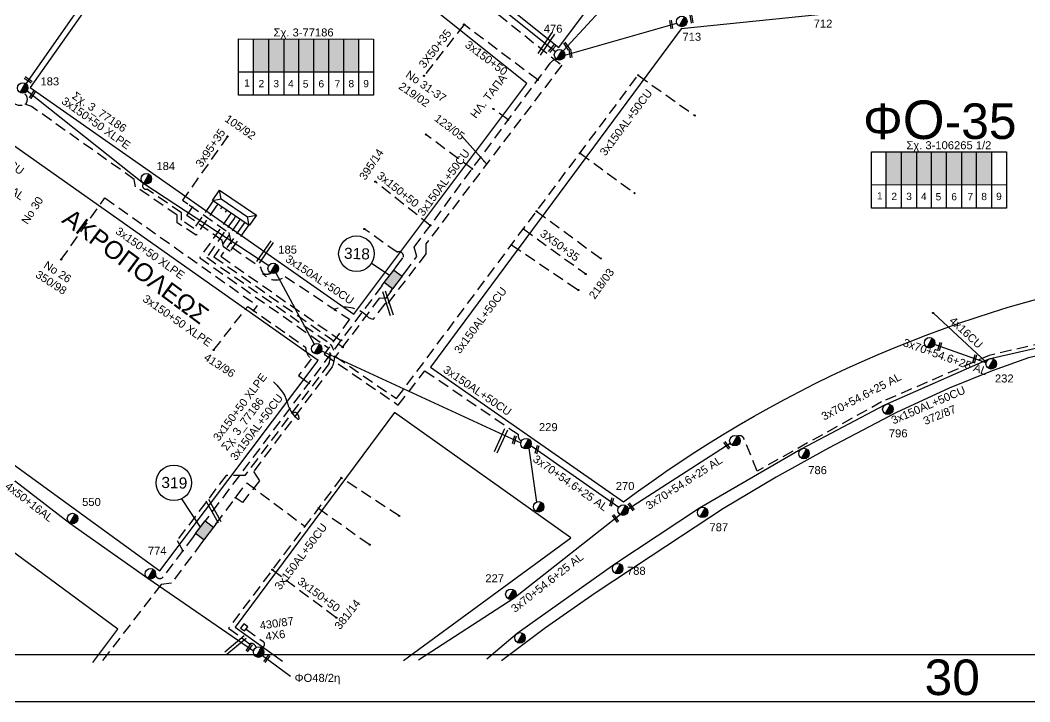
# Model space of a CAD drawing. Header units: millimetres. Extents: x 7477 to 9676, y 1828 to 2857.
# Drawn here: x 8857.5 to 9084.4, y 1836.4 to 1989.7 of the extents above; entities that cross this region are included whole.
import ezdxf
from ezdxf.enums import TextEntityAlignment as Align

# ---------------------------------------------------------------- set-up
doc = ezdxf.new("R2010")
doc.units = ezdxf.units.MM
doc.linetypes.add('DASHED', pattern=[19.05, 12.7, -6.35])
for name, color, linetype, lineweight in [('3x150+50', 7, 'Continuous', 30), ('3x150+50 XLPE', 7, 'SYN_LINE', 30), ('3x150+70', 7, 'Continuous', 30), ('3x150AL+50CU', 7, 'Continuous', 30), ('3X50+35', 7, 'Continuous', 30), ('3x70+54.6+25 AL', 7, 'SYN_LINE', 30), ('3x95+35', 7, 'Continuous', 30), ('4x16CU', 7, 'Continuous', 30), ('4x50+13_5', 7, 'Continuous', 30), ('4x50+16AL', 7, 'Continuous', 30), ('4x6', 7, 'SYN_LINE', 30), ('text διευθύνσεων', 250, 'Continuous', 30), ('Υπόβαθρο ΔΕΗ', 7, 'Continuous', 30)]:
    doc.layers.add(name, color=color, linetype=linetype, lineweight=lineweight)
for name, color, linetype in [('Link Box 4 Διευθύνσεων', 7, 'Continuous'), ('Pillar OTE', 7, 'Continuous'), ('TEXT ΚΑΛΩΔΙΩΝ', 7, 'Continuous'), ('Άγνωστα', 7, 'Continuous'), ('ΑΓΝΩΣΤΟ ΥΠΟΓΕΙΟ ΚΑΛΩΔΙΟ', 7, 'DASHED'), ('Επιγραφές - Σχήματα', 7, 'Continuous'), ('Καλώδια ΧΤ   3x150+50CU', 7, 'DASHED'), ('Καλώδια ΧΤ   3x150AL+50CU', 7, 'DASHED'), ('Μηχανική τομή', 7, 'Continuous'), ('Στύλος ΦΜ', 7, 'Continuous'), ('Στύλος ΦΜ @ 1', 7, 'Continuous'), ('Συνδέσεις', 7, 'Continuous'), ('Τομή', 7, 'Continuous'), ('Υποσταθμός πόλεως', 7, 'Continuous'), ('Υπόγεια καλώδια Παροχών ΧΤ   4x6', 7, 'DASHED')]:
    doc.layers.add(name, color=color, linetype=linetype)
doc.styles.add('arial', font='ARIAL.TTF')
doc.styles.get("Standard").update_dxf_attribs({"font": 'ARIAL.TTF'})
doc.linetypes.add('SYN_LINE', pattern='A,0.5,-0.0001,["/\\/\\/\\/",Standard,S=0.1,R=0,X=0,Y=-0.05],-0.25', length=0.7501)
doc.dimstyles.new('ISO-25', dxfattribs={"dimtxt": 2.5, "dimasz": 2.5, "dimexe": 1.25, "dimexo": 0.625, "dimtad": 1, "dimtxsty": 'Standard', "dimcen": 2.5, "dimadec": 0, "dimazin": 0, "dimtfac": 1, "dimtmove": 0, "dimatfit": 3, "dimfxl": 1, "dimarcsym": 0})

# ---------------------------------------------------------------- blocks, each defined once
blk = doc.blocks.new('ΥΠΑΡΧΩΝ ΤΣΙΜΕΝΤΕΝΙΟΣ ΣΤΥΛΟΣ')
at = {"layer": 'Στύλος ΦΜ'}
blk.add_hatch(color=7, dxfattribs=at).paths.add_polyline_path([(-1.29, -2.28, 0.574793), (2.62, 0, 0.268822), (1.3, 2.27)])
at = {"layer": 'Στύλος ΦΜ', "color": 7}
blk.add_line((-1.29, -2.28), (1.3, 2.27), dxfattribs=at)
blk.add_circle((0, 0), 2.62, dxfattribs=at)
at = {"layer": 'Στύλος ΦΜ', "flags": 4}
for tag, p in [('ΑΡΙΘΜΟΣ', (-4.68, 8.05)), ('ΤΥΠΟΣ', (-4.91, 3.03))]:
    blk.add_attdef(tag, p, '', height=4, dxfattribs=at)
blk = doc.blocks.new('LINK BOX 4 ΑΝΑΧΩΡΗΣΕΩΝ')
at = {"layer": 'Link Box 4 Διευθύνσεων', "ltscale": 40}
blk.add_hatch(color=256, dxfattribs=at).paths.add_polyline_path([(-3.54, 0), (-3.54, -4.67), (3.54, -4.67), (3.54, 0)])
for p, q in [((-3.54, 0), (-5.33, 0)), ((5.33, 0), (3.54, 0)), ((-3.54, -4.67), (-5.33, -4.67)), ((5.33, -4.67), (3.54, -4.67))]:
    blk.add_line(p, q, dxfattribs=at)
blk.add_lwpolyline([(-3.54, -4.67), (-3.54, 0), (3.54, 0), (3.54, -4.67)], close=True, dxfattribs=at)
blk = doc.blocks.new('ΥΠΟΣΤΑΘΜΟΣ ΠΟΛΕΩΣ 9 ΑΝΑΧΩΡΗΣΕΩΝ')
at = {"layer": 'Υποσταθμός πόλεως', "ltscale": 40}
for p, q in [((-9.63, -2.82), (-9.63, -4)), ((-7.12, -2.82), (-7.12, -4)), ((-4.84, -2.82), (-4.84, -4)), ((-2.36, -2.82), (-2.36, -4)), ((0.09, -2.82), (0.09, -4)), ((2.55, -2.82), (2.55, -4)), ((5.02, -2.82), (5.02, -4)), ((7.48, -2.82), (7.48, -4)), ((9.61, -2.82), (9.61, -4))]:
    blk.add_line(p, q, dxfattribs=at)
blk.add_lwpolyline([(-10.02, 2.82), (10.02, 2.82), (10.02, -2.82), (-10.02, -2.82)], close=True, dxfattribs=at)
for points in [[(-7.21, 0), (-10.02, 2.82)], [(-10.02, -2.82), (-7.21, 0)], [(-7.21, 0), (7.21, 0)], [(7.21, 0), (10.02, 2.82)], [(10.02, -2.82), (7.21, 0)]]:
    blk.add_lwpolyline(points, dxfattribs=at)
at = {"layer": 'Υποσταθμός πόλεως', "linetype": 'SYN_LINE', "ltscale": 40, "flags": 1}
for tag, p in [('ΜΕΤΑΣΧΗΜΑΤΙΣΜΟΣ', (10.79, 1.71)), ('ΙΣΧΥΣ', (10.77, -1.08)), ('ΑΡΙΘΜΟΣ', (10.89, -3.8))]:
    blk.add_attdef(tag, p, '', height=1.8, dxfattribs=at)
blk = doc.blocks.new('ΜΗΧΑΝΙΚΗ ΤΟΜΗ')
at = {"layer": 'Μηχανική τομή', "ltscale": 40}
for p, q in [((-1.89, 0.78), (5.69, 0.78)), ((-1.89, -0.77), (5.69, -0.77))]:
    blk.add_line(p, q, dxfattribs=at)
blk = doc.blocks.new('ΤΟΜΗ')
at = {"layer": 'Τομή', "ltscale": 40}
for p, q in [((-5.68, 0), (17.06, 0)), ((-5.68, -2.77), (17.06, -2.77))]:
    blk.add_line(p, q, dxfattribs=at)
blk = doc.blocks.new('_ΣΥΝΔΕΣΗ')
at = {"layer": 'Συνδέσεις', "linetype": 'SYN_LINE', "ltscale": 40}
blk.add_hatch(color=256, dxfattribs=at).paths.add_polyline_path([(0.5, -0.01, 1), (-0.5, -0.01, 1)])
at = {"layer": 'Συνδέσεις'}
blk.add_circle((0, -0.01), 0.5, dxfattribs=at)

msp = doc.modelspace()

# ---------------------------------------------------------------- hatches: boundary and pattern name
at = {"layer": 'Καλώδια ΧΤ   3x150AL+50CU', "linetype": 'DASHED', "lineweight": -3, "ltscale": 0.2}
h = msp.add_hatch(color=62, dxfattribs=at)
h.dxf.hatch_style = 1
h.paths.add_polyline_path([(8913.36, 1985.46), (8909.93, 1985.46), (8909.92, 1978.09), (8913.36, 1978.09)])
h = msp.add_hatch(color=173, dxfattribs=at)
h.dxf.hatch_style = 1
h.paths.add_polyline_path([(8913.36, 1978.09), (8916.8, 1978.09), (8916.8, 1985.45), (8913.36, 1985.46)])
h = msp.add_hatch(color=1, dxfattribs=at)
h.dxf.hatch_style = 1
h.paths.add_polyline_path([(8920.1, 1985.45), (8916.8, 1985.45), (8916.8, 1978.09), (8920.1, 1978.08)])
h = msp.add_hatch(color=151, dxfattribs=at)
h.dxf.hatch_style = 1
h.paths.add_polyline_path([(8923.4, 1985.45), (8920.1, 1985.45), (8920.1, 1978.08), (8923.4, 1978.08)])
h = msp.add_hatch(color=6, dxfattribs=at)
h.dxf.hatch_style = 1
h.paths.add_polyline_path([(8926.79, 1985.45), (8923.49, 1985.45), (8923.49, 1978.08), (8926.79, 1978.08)])
h = msp.add_hatch(color=2, dxfattribs=at)
h.dxf.hatch_style = 1
h.paths.add_polyline_path([(8930.12, 1985.44), (8926.83, 1985.45), (8926.82, 1978.08), (8930.12, 1978.08)])
h = msp.add_hatch(color=27, dxfattribs=at)
h.dxf.hatch_style = 1
h.paths.add_polyline_path([(8933.51, 1985.45), (8930.21, 1985.45), (8930.21, 1978.08), (8933.51, 1978.08)])
h = msp.add_hatch(color=1, dxfattribs=at)
h.dxf.hatch_style = 1
h.paths.add_polyline_path([(9055.57, 1960.08), (9052.13, 1960.08), (9052.13, 1952.72), (9055.57, 1952.72)])
h = msp.add_hatch(color=85, dxfattribs=at)
h.dxf.hatch_style = 1
h.paths.add_polyline_path([(9055.57, 1952.72), (9059.01, 1952.71), (9059.01, 1960.08), (9055.57, 1960.08)])
h = msp.add_hatch(color=133, dxfattribs=at)
h.dxf.hatch_style = 1
h.paths.add_polyline_path([(9062.3, 1960.08), (9059.01, 1960.08), (9059.01, 1952.71), (9062.3, 1952.71)])
h = msp.add_hatch(color=173, dxfattribs=at)
h.dxf.hatch_style = 1
h.paths.add_polyline_path([(9065.6, 1960.08), (9062.3, 1960.08), (9062.3, 1952.71), (9065.6, 1952.71)])
h = msp.add_hatch(color=6, dxfattribs=at)
h.dxf.hatch_style = 1
h.paths.add_polyline_path([(9068.99, 1960.07), (9065.69, 1960.07), (9065.69, 1952.71), (9068.99, 1952.7)])
h = msp.add_hatch(color=30, dxfattribs=at)
h.dxf.hatch_style = 1
h.paths.add_polyline_path([(9072.32, 1960.07), (9069.03, 1960.07), (9069.03, 1952.7), (9072.32, 1952.7)])
h = msp.add_hatch(color=2, dxfattribs=at)
h.dxf.hatch_style = 1
h.paths.add_polyline_path([(9075.71, 1960.07), (9072.42, 1960.07), (9072.42, 1952.71), (9075.71, 1952.7)])

# ---------------------------------------------------------------- linework, layer by layer
at = {"layer": '3x150+50', "color": 2, "linetype": 'DASHED', "lineweight": -3, "ltscale": 0.2}
for points in [[(8973.81, 1976.24), (8957.25, 1988.71)], [(8949.67, 1943.51), (8937.32, 1953.36)]]:
    msp.add_lwpolyline(points, dxfattribs=at)
at = {"layer": '3x150+50', "color": 173, "linetype": 'DASHED', "lineweight": -3, "ltscale": 0.2}
msp.add_lwpolyline([(8914.18, 1866.09), (8928.58, 1855.3)], dxfattribs=at)
at = {"layer": '3x150+50 XLPE', "color": 6, "linetype": 'DASHED', "lineweight": -3, "ltscale": 0.2}
msp.add_lwpolyline([(8948.48, 2004.83, 0.652222), (8950.1, 2002.89), (8979.21, 1979.55), (8948.69, 1939.38), (8948.69, 1937.12), (8940.01, 1925.89), (8939.43, 1925.86), (8936.73, 1922.33), (8935.82, 1922.71, 0.318496), (8928.13, 1924.66, -0.318496)], format="xyb", dxfattribs=at)
at = {"layer": '3x150+50 XLPE', "color": 1, "linetype": 'DASHED', "lineweight": -3, "ltscale": 0.2}
msp.add_lwpolyline([(8901.57, 1947.83), (8897.02, 1941.34), (8892.75, 1944.13), (8892.75, 1945.84), (8883.42, 1952.23), (8883.14, 1953.87), (8860.02, 1970.31), (8858.66, 1970.77, 0.522226), (8858.26, 1973.27, -2.275255)], format="xyb", dxfattribs=at)
at = {"layer": '3x150+50 XLPE', "color": 151, "linetype": 'DASHED', "lineweight": -3, "ltscale": 0.2}
msp.add_lwpolyline([(8900.53, 1948.53), (8896.54, 1942.84), (8893.75, 1944.67), (8893.75, 1946.37), (8885.94, 1951.71, -0.821874), (8885.27, 1952.99)], format="xyb", dxfattribs=at)
at = {"layer": '3x150+50 XLPE', "color": 2, "linetype": 'DASHED', "lineweight": -3, "ltscale": 0.2}
for points in [[(8866.72, 1935.83), (8876.53, 1949.7), (8910.74, 1925.51), (8909.94, 1924.38)], [(8907.6, 1943.72), (8902.59, 1936.58), (8929.57, 1917.66)]]:
    msp.add_lwpolyline(points, dxfattribs=at)
at = {"layer": '3x150+50 XLPE', "color": 6, "linetype": 'DASHED', "lineweight": -3, "ltscale": 0.2}
msp.add_lwpolyline([(8908.49, 1943.12), (8904.67, 1937.68), (8903.2, 1938.71), (8902.9, 1940.17), (8894.93, 1945.76), (8896.23, 1947.62)], dxfattribs=at)
at = {"layer": '3x150+50 XLPE', "color": 173, "linetype": 'DASHED', "lineweight": -3, "ltscale": 0.2}
msp.add_lwpolyline([(8905.56, 1945.11), (8899.43, 1936.36), (8927.27, 1916.84, -0.285725), (8927.61, 1911.71), (8909.93, 1888.18), (8911.26, 1886.05), (8907.45, 1881.22), (8905.91, 1882.27)], format="xyb", dxfattribs=at)
at = {"layer": '3x150+50 XLPE', "color": 27, "linetype": 'DASHED', "lineweight": -3, "ltscale": 0.2}
msp.add_lwpolyline([(8906.59, 1944.42), (8901.01, 1936.47), (8929.95, 1916.18)], dxfattribs=at)
at = {"layer": '3x150+50 XLPE', "color": 2, "linetype": 'DASHED', "lineweight": -3, "ltscale": 0.2}
msp.add_lwpolyline([(8901, 1915.51), (8908.63, 1925.3), (8921.65, 1916.16, 0.237643), (8922.93, 1913.51), (8920.08, 1909.78), (8922.35, 1908.05)], format="xyb", dxfattribs=at)
at = {"layer": '3x150+50 XLPE', "color": 173, "linetype": 'DASHED', "lineweight": -3, "ltscale": 0.2}
for points in [[(8901.47, 1876.36), (8908.43, 1885.62), (8921.48, 1875.85)], [(8898.27, 1872.1), (8891.49, 1863.07), (8889.18, 1862.77), (8875.77, 1845.37)]]:
    msp.add_lwpolyline(points, dxfattribs=at)
at = {"layer": '3x150+70', "color": 1, "linetype": 'DASHED', "lineweight": -3, "ltscale": 0.2}
msp.add_lwpolyline([(8858.66, 1970.77, -0.316521), (8855.63, 1971.39), (8845.44, 1956.79)], format="xyb", dxfattribs=at)
at = {"layer": '3x150AL+50CU', "color": 2, "linetype": 'DASHED', "lineweight": -3, "ltscale": 0.2}
for points in [[(8943.85, 1932.8), (8946.66, 1936.56), (8946.06, 1938.61), (8976.57, 1979.99, -0.209738), (8978.13, 1980.89, -0.054279)], [(9099.99, 1920.69, 0.498115), (9095.08, 1918.86), (9075.28, 1914.29), (9051.09, 1903.84), (9023.08, 1888.28), (9020.15, 1895.57, 0.44074), (9018.69, 1896.12, 1.846747)]]:
    msp.add_lwpolyline(points, format="xyb", dxfattribs=at)
at = {"layer": '3x150AL+50CU', "color": 27, "linetype": 'DASHED', "lineweight": -3, "ltscale": 0.2}
for points in [[(8940.93, 1928.9), (8939.58, 1927.1), (8938.18, 1927.14), (8928.33, 1914.02), (8942.1, 1904.58), (8996.37, 1977.3), (9009.12, 1968.24)], [(8983.31, 1959.8), (8995.55, 1950.78)]]:
    msp.add_lwpolyline(points, dxfattribs=at)
at = {"layer": '3x150AL+50CU', "color": 2, "linetype": 'DASHED', "lineweight": -3, "ltscale": 0.2}
for points in [[(8967.18, 1967.26), (8963.83, 1969.73)], [(8959.07, 1956.25), (8948.65, 1963.97)], [(8938.79, 1929.94), (8899.6, 1877.76)]]:
    msp.add_lwpolyline(points, dxfattribs=at)
at = {"layer": '3x150AL+50CU', "color": 6, "linetype": 'DASHED', "lineweight": -3, "ltscale": 0.2}
msp.add_lwpolyline([(8895.5, 1948.13), (8904.4, 1941.9), (8905.09, 1938.6), (8911.56, 1934.06, 0.578615), (8917.07, 1932.04), (8931.49, 1922.41), (8925.82, 1914.53), (8942.48, 1903.11), (8948.46, 1910.85), (8969.4, 1896.55, 0.305074), (8970.14, 1894.99)], format="xyb", dxfattribs=at)
at = {"layer": '3x150AL+50CU', "color": 62, "linetype": 'DASHED', "lineweight": -3, "ltscale": 0.2}
for points in [[(8904.55, 1945.8), (8897.85, 1936.24), (8926.66, 1916.04, -0.226878), (8926.9, 1912.43), (8907.99, 1887.27), (8903.77, 1887.29), (8892.8, 1872.69), (8894.04, 1870.35)], [(8896.4, 1873.5), (8889.64, 1864.49, -0.654416), (8887.92, 1864.9, -0.028759)]]:
    msp.add_lwpolyline(points, format="xyb", dxfattribs=at)
at = {"layer": '3x150AL+50CU', "color": 173, "linetype": 'DASHED', "lineweight": -3, "ltscale": 0.2}
msp.add_lwpolyline([(8942.67, 1878.17), (8929.64, 1886.75), (8904.35, 1852.96), (8909.07, 1849.42, -0.463612), (8910.53, 1848.59, 55.071589)], format="xyb", dxfattribs=at)
msp.add_lwpolyline([(8924.52, 1879.91), (8936.06, 1871.71)], dxfattribs=at)
at = {"layer": '3x150AL+50CU', "color": 6, "linetype": 'DASHED', "lineweight": -3, "ltscale": 0.2}
msp.add_arc((8912.85, 1935.15), 2.59, 254.1116, 292.4634, dxfattribs=at)
at = {"layer": '3X50+35', "color": 2, "linetype": 'DASHED', "lineweight": -3, "ltscale": 0.2}
msp.add_lwpolyline([(8957.25, 1988.71), (8948.26, 1977.17)], dxfattribs=at)
at = {"layer": '3X50+35', "color": 27, "linetype": 'DASHED', "lineweight": -3, "ltscale": 0.2}
for points in [[(8973.53, 1946.7), (8987.99, 1936.11)], [(8970.59, 1942.76), (8984.59, 1932.6)], [(8967.92, 1939.17), (8982.93, 1928.99)]]:
    msp.add_lwpolyline(points, dxfattribs=at)
at = {"layer": '3x70+54.6+25 AL', "color": 6, "linetype": 'SYN_LINE', "lineweight": -3, "ltscale": 15}
for points in [[(9096.5, 1918.28), (9075.15, 1913.46), (9051.75, 1903.12), (9032.98, 1893.19), (9010.15, 1879.92), (8991.1, 1867.32), (8969.19, 1851.74), (8962.4, 1845.94)], [(9074.54, 1912.63), (9062.97, 1916.74)]]:
    msp.add_lwpolyline(points, dxfattribs=at)
at = {"layer": '3x70+54.6+25 AL', "color": 2, "linetype": 'SYN_LINE', "lineweight": -3, "ltscale": 15}
for points in [[(9017.08, 1894.51), (8994.13, 1879.72)], [(8971.82, 1893.45), (8973.52, 1881.3)], [(8972.29, 1894.05), (8992.01, 1880.17)], [(8992.4, 1878.47), (8968.52, 1859.65), (8946.98, 1845.76)]]:
    msp.add_lwpolyline(points, dxfattribs=at)
at = {"layer": '3x70+54.6+25 AL', "color": 85, "linetype": 'SYN_LINE', "lineweight": -3, "ltscale": 10}
msp.add_lwpolyline([(8911.97, 1846.77), (8918.25, 1842.17)], dxfattribs=at)
at = {"layer": '3x95+35', "color": 6, "linetype": 'DASHED', "lineweight": -3, "ltscale": 0.2}
msp.add_lwpolyline([(8904.1, 1963.56), (8894.01, 1949.17), (8895.16, 1948.37)], dxfattribs=at)
at = {"layer": '4x16CU', "color": 6, "linetype": 'SYN_LINE', "lineweight": -3, "ltscale": 15}
msp.add_lwpolyline([(9074.58, 1912.79), (9062.75, 1923.79)], dxfattribs=at)
at = {"layer": '4x50+13_5', "color": 30, "lineweight": -3, "ltscale": 0.2}
msp.add_lwpolyline([(8949.59, 2005.28), (8977.79, 1982.65)], dxfattribs=at)
at = {"layer": '4x50+13_5', "color": 173, "lineweight": -3, "ltscale": 0.2}
msp.add_lwpolyline([(8979.89, 1981.83), (9005.04, 1989.05)], dxfattribs=at)
at = {"layer": '4x50+13_5', "color": 151, "lineweight": -3, "ltscale": 0.2}
msp.add_lwpolyline([(8859.07, 1973.8), (8885.27, 1952.99), (8913.39, 1934.51)], dxfattribs=at)
at = {"layer": '4x50+13_5', "color": 6, "lineweight": -3, "ltscale": 0.2}
for points in [[(8914.98, 1932.85), (8923.59, 1916.81)], [(8925.25, 1915.34), (8970.01, 1894.62)]]:
    msp.add_lwpolyline(points, dxfattribs=at)
at = {"layer": '4x50+16AL', "color": 173, "lineweight": -3, "ltscale": 0.2}
msp.add_lwpolyline([(9090.2, 2130.4), (9064.39, 2094.35), (9035.87, 2055.09), (9019.36, 2034.76), (9001.07, 2009.31), (8992.28, 1996.69), (8979.51, 1982.78)], dxfattribs=at)
at = {"layer": '4x50+16AL', "color": 151, "lineweight": -3, "ltscale": 0.2}
msp.add_lwpolyline([(8879.95, 2005.74), (8858.75, 1975.4)], dxfattribs=at)
at = {"layer": '4x50+16AL', "color": 62, "lineweight": -3, "ltscale": 0.2}
msp.add_lwpolyline([(8844.72, 1895.02), (8868.7, 1876.57), (8886.19, 1864.15), (8909.95, 1847.86)], dxfattribs=at)
at = {"layer": '4x6', "color": 173, "linetype": 'DASHED', "lineweight": -3, "ltscale": 0.2}
msp.add_lwpolyline([(8908.28, 1852.72), (8912.1, 1849.94, -0.730501), (8911.67, 1848.57, -0.829501)], format="xyb", dxfattribs=at)
at = {"layer": 'Pillar OTE', "lineweight": -3, "ltscale": 40}
for points in [[(8906.6, 1972.82), (8906.6, 1985.46), (8936.93, 1985.45), (8936.93, 1972.79), (8906.6, 1972.82)], [(8909.92, 1972.81), (8909.93, 1985.46)], [(8913.36, 1972.81), (8913.36, 1985.46)], [(8916.8, 1972.81), (8916.8, 1985.45)], [(8920.1, 1972.8), (8920.1, 1985.45)], [(8923.49, 1972.8), (8923.49, 1985.45)], [(8926.88, 1972.8), (8926.88, 1985.45)], [(8930.22, 1972.79), (8930.22, 1985.45)], [(8933.61, 1972.79), (8933.61, 1985.45)], [(8906.6, 1978.1), (8936.93, 1978.07)], [(9048.8, 1947.44), (9048.8, 1960.08), (9079.13, 1960.08), (9079.13, 1947.41), (9048.8, 1947.44)], [(9052.13, 1947.44), (9052.13, 1960.08)], [(9055.57, 1947.44), (9055.57, 1960.08)], [(9059.01, 1947.43), (9059.01, 1960.08)], [(9062.3, 1947.43), (9062.3, 1960.08)], [(9065.69, 1947.43), (9065.69, 1960.08)], [(9069.09, 1947.42), (9069.09, 1960.08)], [(9072.42, 1947.42), (9072.42, 1960.08)], [(9075.81, 1947.42), (9075.81, 1960.08)], [(9048.8, 1952.72), (9079.13, 1952.69)]]:
    msp.add_lwpolyline(points, dxfattribs=at)
at = {"layer": 'ΑΓΝΩΣΤΟ ΥΠΟΓΕΙΟ ΚΑΛΩΔΙΟ', "color": 2, "linetype": 'DASHED', "lineweight": -3, "ltscale": 0.2}
msp.add_lwpolyline([(8941.99, 1934.2), (8943.63, 1936.39, 0.625335), (8942.19, 1937.49), (8934.85, 1942.72)], format="xyb", dxfattribs=at)
at = {"layer": 'Επιγραφές - Σχήματα', "lineweight": -3}
msp.add_lwpolyline([(7476.75, 2855.51), (9675.5, 2855.53), (9675.51, 1836.39), (7476.75, 1836.37)], close=True, dxfattribs=at)
at = {"layer": 'Καλώδια ΧΤ   3x150+50CU', "color": 7, "linetype": 'DASHED', "ltscale": 0.2}
msp.add_lwpolyline([(8907.95, 1852.34), (8908.66, 1853.25), (8907.74, 1853.91), (8907.03, 1852.96), (8907.95, 1852.34)], dxfattribs=at)
at = {"layer": 'Υπόβαθρο ΔΕΗ', "lineweight": -3}
for points in [[(7515.98, 2835.63), (9502.35, 2835.63), (9502.35, 1846.95), (7515.98, 1846.95)], [(8971.33, 1975.45), (8900.38, 2032.17), (8859.72, 1974.55), (8932.47, 1923.54)], [(8924.44, 1913.15), (8852.1, 1964.2), (8818.57, 1916.95), (8888.92, 1865.86)]]:
    msp.add_lwpolyline(points, close=True, dxfattribs=at)
for points in [[(9019.42, 2099.56), (9008.62, 2084.91), (9004.23, 2078.97), (8987.38, 2055.57), (8970.88, 2034.23), (8950.7, 2005.86), (8978.58, 1983.51), (9046.19, 2074.07)], [(8940.39, 1932.37), (8936.42, 1934.98)], [(9085.95, 1846.48), (9095.89, 1849.55), (9105.32, 1852.19), (9115.52, 1854.63), (9107.81, 1918.35), (9096.89, 1916.66), (9084.08, 1913.75), (9075.94, 1910.83), (9066.25, 1906.9), (9054.45, 1901.41), (9039.11, 1893.45), (9027.39, 1886.9), (9015.52, 1879.85), (9006.14, 1873.63), (8999.05, 1868.99), (8986.72, 1860.83), (8975.52, 1853.02), (8965.63, 1845.62)], [(8873.87, 1845.24), (8879.47, 1852.73), (8809.42, 1904.38), (8780.37, 1864.24), (8809.18, 1844.97)], [(8943.63, 1845.65), (8981.28, 1873.26), (8941.62, 1901.46), (8905.82, 1853.13), (8916.45, 1845.55)], [(8898, 1875.63), (8893.87, 1882.06)]]:
    msp.add_lwpolyline(points, dxfattribs=at)
msp.add_lwpolyline([(9106.05, 1931.69), (9097.65, 1997.16), (9006.02, 1987.73), (8949.73, 1911.65), (8993.1, 1881.33, -0.113593)], format="xyb", close=True, dxfattribs=at)
for centre in [(8933.07, 1937.16), (8892.04, 1885.62)]:
    msp.add_circle(centre, 4, dxfattribs=at)
msp.add_spline([(8914.41, 1908.37), (8916.97, 1905.16), (8919.23, 1900.56), (8920.14, 1899.96), (8919.76, 1901.27), (8918.46, 1901.2)], degree=3, dxfattribs=at)

# ---------------------------------------------------------------- block references
at = {"layer": 'Link Box 4 Διευθύνσεων', "lineweight": -3}
for p, xscale, yscale, zscale, rotation in [((8942.26, 1930.67), 0.4999999999999998, 0.4999999999999998, 0.4999999999999998, 233.1891399164475), ((8898, 1875.63), 0.5, 0.5, 0.5, 53.0875124762923)]:
    msp.add_blockref('LINK BOX 4 ΑΝΑΧΩΡΗΣΕΩΝ', p, dxfattribs=dict(at, xscale=xscale, yscale=yscale, zscale=zscale, rotation=rotation))
at = {"layer": 'Μηχανική τομή', "lineweight": -3, "zscale": 0.4999999999999997}
for p, xscale, yscale, rotation in [((9003.92, 1988.22), 0.2499999999999466, 0.2499999999999466, 99.85799456335207), ((9008.46, 1989.49), 0.2499999999999466, 0.2499999999999466, 99.85799456335207), ((8976.71, 1982.9), 0.2499999999999467, 0.2499999999999467, 49.69911825660611), ((8980.64, 1983.47), 0.24999999999986, 0.24999999999986, 124.7764983933814), ((8981.29, 1981.72), 0.2499999999999467, 0.2499999999999467, 99.85799456335207), ((8859.72, 1975.96), 0.2499999999999466, 0.2499999999999466, 146.140555394538), ((8859.99, 1972.49), 0.2499999999999466, 0.2499999999999466, 57.14397064997369), ((9064, 1915.88), 0.2499999999999466, 0.2499999999999466, 74.00552759844909), ((9071.91, 1913.07), 0.2499999999999466, 0.2499999999999466, 74.00552759844909), ((8968.47, 1894.85), 0.2499999999999466, 0.2499999999999466, 75.02017237582407), ((9016.63, 1893.67), 0.2499999999999466, 0.2499999999999466, 125.8492983039795), ((8973.57, 1892.69), 0.2499999999999466, 0.2499999999999466, 75.02017237582407), ((8990.35, 1880.88), 0.2499999999999466, 0.2499999999999466, 75.02017237582407), ((8995.14, 1879.83), 0.2499999999999466, 0.2499999999999466, 125.8492983039795), ((8991.61, 1877.23), 0.2499999999999466, 0.2499999999999466, 125.8492983039795), ((8908.71, 1848.13), 0.2499999999999466, 0.2499999999999466, 54.9644732830262), ((8912.69, 1845.68), 0.2499999999999466, 0.2499999999999466, 54.9644732830262)]:
    msp.add_blockref('ΜΗΧΑΝΙΚΗ ΤΟΜΗ', p, dxfattribs=dict(at, xscale=xscale, yscale=yscale, rotation=rotation))
at = {"layer": 'Στύλος ΦΜ @ 1', "lineweight": -3, "ltscale": 40}
ref = msp.add_blockref('ΥΠΑΡΧΩΝ ΤΣΙΜΕΝΤΕΝΙΟΣ ΣΤΥΛΟΣ', (9037.98, 1992.38), dxfattribs=dict(at, xscale=0.4499999999998181, yscale=0.4499999999998181, zscale=0.4499999999998181))
ref.add_attrib('ΤΥΠΟΣ', '712', (9035.82, 1988.02), dxfattribs={"layer": 'Στύλος ΦΜ', "height": 1.8, "flags": 4})
ref = msp.add_blockref('ΥΠΑΡΧΩΝ ΤΣΙΜΕΝΤΕΝΙΟΣ ΣΤΥΛΟΣ', (9006.17, 1989.4), dxfattribs=dict(at, xscale=0.4499999999998223, yscale=0.4499999999998223, zscale=0.4499999999998223))
ref.add_attrib('ΤΥΠΟΣ', '713', (9006.33, 1985.06), dxfattribs={"layer": 'Στύλος ΦΜ', "height": 1.8, "flags": 4})
ref = msp.add_blockref('ΥΠΑΡΧΩΝ ΤΣΙΜΕΝΤΕΝΙΟΣ ΣΤΥΛΟΣ', (8978.71, 1981.91), dxfattribs=dict(at, xscale=0.449999999999847, yscale=0.449999999999847, zscale=0.449999999999847))
ref.add_attrib('ΤΥΠΟΣ', '476', (8975.16, 1986.87), dxfattribs={"layer": 'Στύλος ΦΜ', "height": 1.8, "flags": 4})
ref = msp.add_blockref('ΥΠΑΡΧΩΝ ΤΣΙΜΕΝΤΕΝΙΟΣ ΣΤΥΛΟΣ', (8858.08, 1974.43), dxfattribs=dict(at, xscale=0.4499999999997982, yscale=0.4499999999997982, zscale=0.4499999999997982))
ref.add_attrib('ΤΥΠΟΣ', '183', (8862.07, 1975.02), dxfattribs={"layer": 'Στύλος ΦΜ', "height": 1.8, "flags": 4})
ref = msp.add_blockref('ΥΠΑΡΧΩΝ ΤΣΙΜΕΝΤΕΝΙΟΣ ΣΤΥΛΟΣ', (8885.85, 1954.01), dxfattribs=dict(at, xscale=0.4499999999997982, yscale=0.4499999999997982, zscale=0.4499999999997982))
ref.add_attrib('ΤΥΠΟΣ', '184', (8888.13, 1955.98), dxfattribs={"layer": 'Στύλος ΦΜ', "height": 1.8, "flags": 4})
ref = msp.add_blockref('ΥΠΑΡΧΩΝ ΤΣΙΜΕΝΤΕΝΙΟΣ ΣΤΥΛΟΣ', (8914.37, 1933.86), dxfattribs=dict(at, xscale=0.4499999999998181, yscale=0.4499999999998181, zscale=0.4499999999998181))
ref.add_attrib('ΤΥΠΟΣ', '185', (8915.51, 1937.19), dxfattribs={"layer": 'Στύλος ΦΜ', "height": 1.8, "flags": 4})
for p, xscale, yscale, zscale in [((9061.86, 1917.13), 0.4499999999998181, 0.4499999999998181, 0.4499999999998181), ((8924.15, 1915.77), 0.4499999999998181, 0.4499999999998181, 0.4499999999998181), ((9018.1, 1895.1), 0.4499999999998181, 0.4499999999998181, 0.4499999999998181), ((8974.02, 1880.23), 0.4499999999998181, 0.4499999999998181, 0.4499999999998181), ((8969.82, 1850.75), 0.4499999999998181, 0.4499999999998181, 0.4499999999998181), ((8911.08, 1847.55), 0.4499999999998505, 0.4499999999998505, 0.4499999999998505)]:
    msp.add_blockref('ΥΠΑΡΧΩΝ ΤΣΙΜΕΝΤΕΝΙΟΣ ΣΤΥΛΟΣ', p, dxfattribs=dict(at, xscale=xscale, yscale=yscale, zscale=zscale))
ref = msp.add_blockref('ΥΠΑΡΧΩΝ ΤΣΙΜΕΝΤΕΝΙΟΣ ΣΤΥΛΟΣ', (9075.7, 1912.41), dxfattribs=dict(at, xscale=0.4499999999998244, yscale=0.4499999999998244, zscale=0.4499999999998244))
ref.add_attrib('ΤΥΠΟΣ', '232', (9076.55, 1908.2), dxfattribs={"layer": 'Στύλος ΦΜ', "height": 1.8, "flags": 4})
ref = msp.add_blockref('ΥΠΑΡΧΩΝ ΤΣΙΜΕΝΤΕΝΙΟΣ ΣΤΥΛΟΣ', (9052.48, 1902.19), dxfattribs=dict(at, xscale=0.4499999999999219, yscale=0.4499999999999219, zscale=0.4499999999999219))
ref.add_attrib('ΤΥΠΟΣ', '796', (9052.71, 1895.86), dxfattribs={"layer": 'Στύλος ΦΜ', "height": 1.8, "flags": 4})
ref = msp.add_blockref('ΥΠΑΡΧΩΝ ΤΣΙΜΕΝΤΕΝΙΟΣ ΣΤΥΛΟΣ', (8971.18, 1894.43), dxfattribs=dict(at, xscale=0.4499999999998615, yscale=0.4499999999998615, zscale=0.4499999999998615))
ref.add_attrib('ΤΥΠΟΣ', '229', (8974.08, 1897.26), dxfattribs={"layer": 'Στύλος ΦΜ', "height": 1.8, "flags": 4})
ref = msp.add_blockref('ΥΠΑΡΧΩΝ ΤΣΙΜΕΝΤΕΝΙΟΣ ΣΤΥΛΟΣ', (9033.63, 1892.21), dxfattribs=dict(at, xscale=0.4499999999996735, yscale=0.4499999999996735, zscale=0.4499999999996735))
ref.add_attrib('ΤΥΠΟΣ', '786', (9034.59, 1887.58), dxfattribs={"layer": 'Στύλος ΦΜ', "height": 1.8, "rotation": 360, "flags": 4})
ref = msp.add_blockref('ΥΠΑΡΧΩΝ ΤΣΙΜΕΝΤΕΝΙΟΣ ΣΤΥΛΟΣ', (8992.98, 1879.49), dxfattribs=dict(at, xscale=0.4499999999998286, yscale=0.4499999999998286, zscale=0.4499999999998286))
ref.add_attrib('ΤΥΠΟΣ', '270', (8991.34, 1884.02), dxfattribs={"layer": 'Στύλος ΦΜ', "height": 1.8, "flags": 4})
ref = msp.add_blockref('ΥΠΑΡΧΩΝ ΤΣΙΜΕΝΤΕΝΙΟΣ ΣΤΥΛΟΣ', (8869.28, 1877.59), dxfattribs=dict(at, xscale=0.4499999999998505, yscale=0.4499999999998505, zscale=0.4499999999998505))
ref.add_attrib('ΤΥΠΟΣ', '550', (8871.43, 1880.43), dxfattribs={"layer": 'Στύλος ΦΜ', "height": 1.8, "flags": 4})
ref = msp.add_blockref('ΥΠΑΡΧΩΝ ΤΣΙΜΕΝΤΕΝΙΟΣ ΣΤΥΛΟΣ', (9010.86, 1878.98), dxfattribs=dict(at, xscale=0.4499999999998266, yscale=0.4499999999998266, zscale=0.4499999999998266))
ref.add_attrib('ΤΥΠΟΣ', '787', (9012.4, 1874.74), dxfattribs={"layer": 'Στύλος ΦΜ', "height": 1.8, "rotation": 360, "flags": 4})
ref = msp.add_blockref('ΥΠΑΡΧΩΝ ΤΣΙΜΕΝΤΕΝΙΟΣ ΣΤΥΛΟΣ', (8886.77, 1865.17), dxfattribs=dict(at, xscale=0.4499999999998505, yscale=0.4499999999998505, zscale=0.4499999999998505))
ref.add_attrib('ΑΡΙΘΜΟΣ', '774', (8886.21, 1869.46), dxfattribs={"layer": 'Στύλος ΦΜ', "height": 1.8, "flags": 4})
ref = msp.add_blockref('ΥΠΑΡΧΩΝ ΤΣΙΜΕΝΤΕΝΙΟΣ ΣΤΥΛΟΣ', (8991.76, 1866.34), dxfattribs=dict(at, xscale=0.4499999999997857, yscale=0.4499999999997857, zscale=0.4499999999997857))
ref.add_attrib('ΤΥΠΟΣ', '788', (8993.86, 1864.94), dxfattribs={"layer": 'Στύλος ΦΜ', "height": 1.8, "rotation": 360, "flags": 4})
ref = msp.add_blockref('ΥΠΑΡΧΩΝ ΤΣΙΜΕΝΤΕΝΙΟΣ ΣΤΥΛΟΣ', (8967.77, 1860.56), dxfattribs=dict(at, xscale=0.4499999999998772, yscale=0.4499999999998772, zscale=0.4499999999998772))
ref.add_attrib('ΤΥΠΟΣ', '227', (8962.03, 1863.26), dxfattribs={"layer": 'Στύλος ΦΜ', "height": 1.8, "flags": 4})
at = {"layer": 'Συνδέσεις', "lineweight": -3, "xscale": 0.25, "yscale": 0.25, "zscale": 0.25}
for p in [(8957.25, 1988.71), (8948.26, 1977.17), (8973.81, 1976.24), (8996.38, 1977.31), (8963.83, 1969.73), (8967.18, 1967.26), (9009.12, 1968.24), (8904.1, 1963.56), (8948.65, 1963.97), (8983.31, 1959.8), (8959.07, 1956.25), (8937.32, 1953.36), (8995.55, 1950.78), (8896.23, 1947.62), (8973.53, 1946.7), (8934.85, 1942.72), (8949.67, 1943.51), (8970.59, 1942.76), (8967.92, 1939.18), (8866.72, 1935.83), (8987.99, 1936.11), (8912.21, 1932.6), (8984.59, 1932.6), (8982.93, 1928.99), (8909.94, 1924.39), (8928.19, 1924.55), (9062.62, 1923.85), (8929.68, 1917.7), (8901, 1915.52), (8929.99, 1916.12), (8922.35, 1908.05), (8929.64, 1886.75), (8905.91, 1882.28), (8924.52, 1879.91), (8942.67, 1878.18), (8921.49, 1875.86), (8936.06, 1871.71), (8894.04, 1870.36), (8914.18, 1866.09), (8928.58, 1855.3)]:
    msp.add_blockref('_ΣΥΝΔΕΣΗ', p, dxfattribs=at)
at = {"layer": 'Τομή', "lineweight": -3, "xscale": 0.2499999999999996, "yscale": 0.2499999999999996, "zscale": 0.2499999999999996}
for p, rotation in [((8976.77, 1985.35), 235.8205376702454), ((8913.59, 1938.53), 235.8205376702454), ((8940, 1927.5), 288.1531662788494), ((8966.39, 1896.17), 245.5488975414804), ((8900.54, 1880.68), 298.6364100177682), ((8907.2, 1849.74), 219.6816112713742)]:
    msp.add_blockref('ΤΟΜΗ', p, dxfattribs=dict(at, rotation=rotation))
at = {"layer": 'Υποσταθμός πόλεως', "lineweight": -3, "xscale": 0.4999999999999999, "yscale": 0.4999999999999999, "zscale": 0.4999999999999999, "rotation": 325.807541799841}
msp.add_blockref('ΥΠΟΣΤΑΘΜΟΣ ΠΟΛΕΩΣ 9 ΑΝΑΧΩΡΗΣΕΩΝ', (8905.64, 1947.48), dxfattribs=at)

# ---------------------------------------------------------------- texts
at = {"lineweight": -3, "ltscale": 30, "char_height": 1.63, "width": 11.2573, "attachment_point": 1}
for s, insert in [('1', (8907.84, 1976.38)), ('2', (8911.08, 1976.24)), ('3', (8914.41, 1976.24)), ('4', (8917.72, 1976.24)), ('5', (8921.02, 1976.16)), ('6', (8924.54, 1976.19)), ('7', (8928.17, 1976.19)), ('8', (8931.28, 1976.22)), ('9', (8934.61, 1976.24)), ('1', (9050.04, 1951)), ('2', (9053.28, 1950.87)), ('3', (9056.61, 1950.87)), ('4', (9059.92, 1950.87)), ('5', (9063.22, 1950.79)), ('6', (9066.74, 1950.81)), ('7', (9070.37, 1950.81)), ('8', (9073.48, 1950.84)), ('9', (9076.81, 1950.87))]:
    msp.add_mtext(s, dxfattribs=dict(at, insert=insert))
at = {"layer": 'text διευθύνσεων', "color": 7, "lineweight": -3, "ltscale": 40, "insert": (8869.04, 1947.57), "char_height": 4, "width": 94.4586, "attachment_point": 1, "rotation": 323.3702, "style": 'arial'}
msp.add_mtext('AKPOΠOΛEΩΣ', dxfattribs=at)
at = {"layer": 'TEXT ΚΑΛΩΔΙΩΝ', "linetype": 'Continuous', "lineweight": -3, "ltscale": 0.2}
for s, rotation, p in [('3X50+35', 52.0979, (8950.73, 1983.28)), ('3x150+50', 323.0258, (8962.27, 1981.18)), ('3x150AL+50CU', 53.2645, (8993.64, 1966.7)), ('3x150+50 XLPE', 324.5787, (8874.57, 1966.55)), ('3x95+35', 55.7834, (8900.26, 1960.96)), ('4x16CU', 324.3162, (8854.38, 1958.17)), ('3x150AL+50CU', 53.5955, (8952.66, 1953.16)), ('3x95+50AL', 324.0951, (8852.97, 1953.56)), ('3x150+50', 321.4569, (8942.41, 1951.63)), ('3x150+50 XLPE', 324.7309, (8886.73, 1937.3)), ('3X50+35', 324.0303, (8978.78, 1939.04)), ('3x150AL+50CU', 326.2482, (8924.84, 1931.35)), ('3x150AL+50CU', 53.2645, (8960.93, 1922.19)), ('3x150+50 XLPE', 324.9662, (8892.85, 1922.12)), ('4x16CU', 317.0604, (9070.08, 1919.44)), ('3x70+54.6+25 AL', 340.4295, (9065.37, 1913.97)), ('3x150+50 XLPE', 53.0875, (8906.89, 1902.68)), ('3x150AL+50CU', 325.6737, (8960.26, 1906.37)), ('3x70+54.6+25 AL', 27.8682, (9046.5, 1905.05)), ('3x150AL+50CU', 23.3581, (9061.56, 1903.11)), ('3x150AL+50CU', 53.0875, (8910.62, 1898.13)), ('3x70+54.6+25 AL', 324.8556, (8981.18, 1885.6)), ('3x70+54.6+25 AL', 32.7964, (9006.65, 1885.65)), ('4x50+16AL', 322.4195, (8859.56, 1881.33)), ('3x150AL+50CU', 53.1916, (8920.56, 1869.06)), ('3x70+54.6+25 AL', 38.2417, (8975.92, 1863.19)), ('3x150+50', 323.1571, (8924.62, 1860.51))]:
    msp.add_text(s, height=1.8, rotation=rotation, dxfattribs=at).set_placement(p, align=Align.MIDDLE_CENTER)
at = {"layer": 'Άγνωστα', "lineweight": -3, "ltscale": 40, "char_height": 1.8, "width": 27.758, "attachment_point": 1, "style": 'arial'}
for s, insert in [('Σχ. 3-77186', (8914.44, 1987.83)), ('Σχ. 3-106265 1/2', (9056.65, 1962.46))]:
    msp.add_mtext(s, dxfattribs=dict(at, insert=insert))
for s, insert, rotation in [('No 31-37', (8944.97, 1978.52), 325.3162), ('ΗΛ. ΤΑΠΑ', (8958.5, 1968.52), 52.7075), ('219/02', (8943.4, 1975.88), 325.3162), ('Σχ. 3_77186', (8870, 1973.74), 325.8709), ('105/92', (8904.33, 1968.56), 325.203), ('123/05', (8951.5, 1968.68), 322.6635), ('395/14', (8933.55, 1954.55), 56.4085), ('No 30', (8857.64, 1944.59), 57.0683), ('No 26', (8863.6, 1935.66), 327.0683), ('350/98', (8861.75, 1933.53), 327.0683), ('218/03', (8985.16, 1927.83), 54.3405), ('413/96', (8899.59, 1914.91), 327.0683), ('Σχ. 3_77186', (8902.52, 1893.78), 53.1251), ('372/87', (9060.21, 1900.28), 22.2578), ('381/14', (8927.97, 1853.55), 51.9791), ('430/87', (8911.21, 1854.39), 8.239)]:
    msp.add_mtext(s, dxfattribs=dict(at, insert=insert, rotation=rotation))
at = {"layer": 'Άγνωστα', "lineweight": -3, "char_height": 2.5, "width": 13.4112, "attachment_point": 1, "rotation": 358.1643}
for s, insert in [('318', (8930.31, 1938.53)), ('319', (8889.28, 1886.99))]:
    msp.add_mtext(s, dxfattribs=dict(at, insert=insert))
at = {"layer": 'Άγνωστα', "color": 7, "lineweight": -3, "ltscale": 40, "insert": (8919.18, 1842.66), "char_height": 1.8, "width": 27.758, "attachment_point": 1, "style": 'arial'}
msp.add_mtext('\\A1;ΦΟ48/2η', dxfattribs=at)
at = {"layer": 'Επιγραφές - Σχήματα', "lineweight": -3, "insert": (9060.73, 1845.89), "char_height": 8, "width": 15.5504, "attachment_point": 1, "style": 'arial'}
msp.add_mtext('30', dxfattribs=at)
at = {"layer": 'Υπόβαθρο ΔΕΗ', "lineweight": -3, "insert": (9046.91, 1971.63), "char_height": 8, "width": 84.6573, "attachment_point": 1}
msp.add_mtext('Φ{\\H1.0833x;O}-35', dxfattribs=at)
at = {"layer": 'Υπόγεια καλώδια Παροχών ΧΤ   4x6', "lineweight": -3, "ltscale": 0.2, "insert": (8912.5, 1851.93), "char_height": 1.8, "width": 27.758, "attachment_point": 1, "rotation": 8.239, "style": 'arial'}
msp.add_mtext('4X6', dxfattribs=at)

# ---------------------------------------------------------------- leaders
at = {"layer": 'Επιγραφές - Σχήματα', "ltscale": 40}
msp.add_leader([(8962.26, 1957.34), (8956.78, 1963.57)], dimstyle='ISO-25', override={"dimasz": 1, "dimtad": 0}, dxfattribs=at)

doc.saveas('drawing.dxf')
